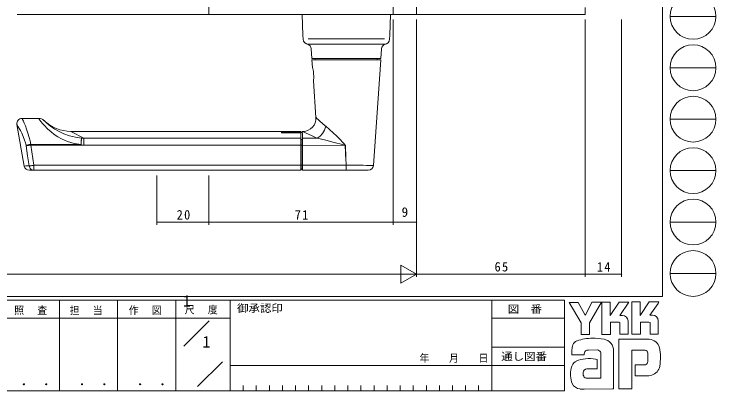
# Model space of a CAD drawing. Units: millimetres on the paper. Extents: x -420 to 373, y -297 to 267.
# Drawn here: x 102.4 to 372.9, y -297 to -151.9 of the extents above; entities that cross this region are included whole.
import ezdxf
from ezdxf.enums import TextEntityAlignment as Align

# ---------------------------------------------------------------- set-up
doc = ezdxf.new("R2010")
doc.units = ezdxf.units.MM
for name, color, linetype, lineweight in [('0-1_YKK_ZWAK', 7, 'Continuous', 9), ('0-3_YKK_12', 2, 'Continuous', 9), ('0-4_YKK_D', 6, 'Continuous', 9), ('0-6_YKK_13', 4, 'Continuous', 9), ('0-7_YKK_11', 7, 'Continuous', 9)]:
    doc.layers.add(name, color=color, linetype=linetype, lineweight=lineweight)
doc.layers.add('0-2_USER1', color=3, linetype='Continuous')
doc.styles.add('ＭＳ ゴシック', font='')
doc.styles.get('ＭＳ ゴシック').set_extended_font_data('MS Gothic')

msp = doc.modelspace()

# ---------------------------------------------------------------- linework, layer by layer
at = {"layer": '0-1_YKK_ZWAK'}
for p, q in [((352.3, 264.4), (352.3, -260.6)), ((355.276, -152.8), (372.916, -152.8)), ((355.276, -172.596), (372.916, -172.596)), ((355.276, -192.392), (372.916, -192.392)), ((355.276, -212.188), (372.916, -212.188)), ((355.276, -231.984), (372.916, -231.984)), ((355.276, -251.78), (372.916, -251.78)), ((352.3, -260.6), (-417.7, -260.6)), ((314.5, -262), (-417.7, -262)), ((119.9, -262), (119.9, -297)), ((142.3, -262), (142.3, -297)), ((164.7, -262), (164.7, -297)), ((185.7, -262), (185.7, -297)), ((286.5, -262), (286.5, -297)), ((314.5, -262), (314.5, -297)), ((316.337, -262.906), (319.851, -262.906)), ((320.932, -270.799), (316.337, -262.906)), ((325.136, -262.798), (322.581, -267.771)), ((328.96, -275.231), (328.96, -262.825)), ((340.474, -262.717), (343.745, -262.717)), ((340.474, -275.123), (340.474, -262.717)), ((347.178, -262.717), (350.962, -262.717)), ((350.583, -263.365), (347.461, -267.825)), ((350.962, -262.717), (350.583, -263.365)), ((165.684, -268.999), (97.5, -268.999)), ((165.684, -268.999), (185.7, -268.999)), ((167.87, -279.736), (177.564, -270.043)), ((286.5, -269), (314.5, -269)), ((336.879, -267.906), (335.84, -267.906)), ((339.042, -270.069), (339.042, -275.15)), ((348.501, -267.825), (347.461, -267.825)), ((350.664, -270.069), (350.664, -275.096)), ((335.474, -270.582), (332.284, -270.582)), ((343.88, -270.555), (343.88, -275.123)), ((347.069, -270.555), (343.88, -270.555)), ((347.502, -270.717), (347.069, -270.555)), ((347.502, -275.096), (347.502, -270.717)), ((343.88, -275.123), (340.474, -275.123)), ((347.502, -275.046), (347.553, -275.096)), ((350.664, -275.096), (347.502, -275.096)), ((347.124, -277.096), (335.528, -277.096)), ((335.528, -277.096), (335.528, -296.206)), ((286.5, -280.199), (314.5, -280.199)), ((317.418, -283.07), (317.418, -281.141)), ((327.446, -281.205), (323.748, -281.275)), ((340.555, -281.259), (345.204, -281.259)), ((340.555, -296.206), (340.555, -281.259)), ((322.067, -283.07), (317.418, -283.07)), ((328.527, -292.071), (328.527, -282.34)), ((333.42, -281.583), (333.42, -296.179)), ((346.673, -282.756), (346.691, -285.391)), ((173.172, -295.345), (182.696, -285.821)), ((185.7, -287.2), (286.5, -287.2)), ((314.5, -287.199), (286.5, -287.199)), ((327.176, -288.53), (323.181, -288.535)), ((341.772, -286.989), (341.772, -291.125)), ((345.313, -286.989), (341.772, -286.989)), ((322.905, -292.071), (328.527, -292.071)), ((328.095, -292.071), (328.446, -292.071)), ((328.527, -292.07), (328.528, -292.071)), ((341.772, -291.125), (347.097, -291.125)), ((347.097, -291.125), (348.178, -290.882)), ((-417.7, -297), (314.5, -297)), ((190.74, -294.9), (190.74, -297)), ((195.78, -294.9), (195.78, -297)), ((200.82, -294.9), (200.82, -297)), ((205.86, -294.9), (205.86, -297)), ((210.9, -294.9), (210.9, -297)), ((215.94, -294.9), (215.94, -297)), ((220.98, -294.9), (220.98, -297)), ((226.02, -294.9), (226.02, -297)), ((231.06, -294.9), (231.06, -297)), ((236.1, -294.9), (236.1, -297)), ((241.14, -294.9), (241.14, -297)), ((246.18, -294.9), (246.18, -297)), ((251.22, -294.9), (251.22, -297)), ((256.26, -294.9), (256.26, -297)), ((261.3, -294.9), (261.3, -297)), ((266.34, -294.9), (266.34, -297)), ((271.38, -294.9), (271.38, -297)), ((276.42, -294.9), (276.42, -297)), ((281.46, -294.9), (281.46, -297)), ((322.067, -296.26), (320.58, -296.26)), ((333.095, -296.233), (322.067, -296.26)), ((333.42, -296.179), (333.095, -296.233))]:
    msp.add_line(p, q, dxfattribs=at)
for points in [[(319.851, -262.906), (322.364, -267.609), (322.581, -267.771)], [(325.136, -262.798), (328.762, -262.798), (324.229, -270.826)], [(328.96, -262.825), (332.176, -262.825), (332.176, -267.923), (335.555, -262.771)], [(335.555, -262.771), (339.38, -262.771), (335.84, -267.906)], [(343.745, -262.717), (343.745, -267.908), (347.178, -262.717)], [(324.229, -270.826), (324.229, -275.258), (320.932, -275.258), (320.932, -270.799)], [(332.284, -270.582), (332.284, -275.231), (328.96, -275.231)], [(339.042, -275.15), (335.906, -275.15), (335.906, -270.744), (335.474, -270.582)], [(326.473, -284.773), (327.176, -284.935), (327.176, -288.53)], [(335.528, -296.206), (339.772, -296.206), (340.555, -296.206)]]:
    msp.add_lwpolyline(points, dxfattribs=at)
for centre in [(364.096, -152.8), (364.096, -172.596), (364.096, -192.392), (364.096, -212.188), (364.096, -231.984), (364.096, -251.78)]:
    msp.add_circle(centre, 8.82, dxfattribs=at)
for centre, radius, start, end in [((336.879, -270.069), 2.163, 0.00165, 89.99603), ((348.501, -269.988), 2.163, 0.00165, 89.99603), ((320.106, -280.055), 2.444, 109.02126, 161.51263), ((325.222, -294.401), 17.68, 89.89165, 109.30847), ((325.741, -297.463), 20.748, 78.78009, 91.46938), ((329.03, -281.496), 4.449, 40.66422, 80.31693), ((328.809, -281.485), 4.612, 358.78058, 38.76563), ((346.972, -281.44), 4.341, 14.44571, 87.08746), ((322.459, -281.166), 5.037, 158.41083, 179.71774), ((323.615, -282.971), 1.701, 85.50551, 126.78038), ((326.956, -282.754), 1.625, 14.75519, 72.44994), ((345.365, -282.479), 1.229, 16.43123, 96.91661), ((330.666, -284.187), 20.86, 350.99026, 10.67624), ((324.175, -283.007), 2.109, 138.46381, 181.71359), ((343.031, -283.208), 3.673, 4.93422, 17.03551), ((320.927, -288.927), 3.908, 121.8271, 169.08475), ((324.02, -297.854), 13.309, 79.38097, 112.05824), ((345.314, -285.684), 1.306, 269.95467, 342.90144), ((343.01, -285.041), 3.697, 343.6902, 354.75362), ((327.949, -290.395), 11.082, 168.76372, 199.80078), ((323.19, -289.979), 1.445, 90.33952, 178.03638), ((347.035, -286.745), 4.291, 285.4429, 349.90448), ((324.082, -290.328), 2.369, 171.08202, 216.71922), ((323.15, -290.565), 1.526, 230.97279, 260.7549), ((320.94, -292.443), 3.823, 207.31435, 263.59464)]:
    msp.add_arc(centre, radius, start, end, dxfattribs=at)
at = {"layer": '0-3_YKK_12'}
for p, q in [((103.631, -152.073), (177.986, -152.073)), ((257.986, -152.073), (247.986, -152.073))]:
    msp.add_line(p, q, dxfattribs=at)
at = {"layer": '0-4_YKK_D'}
for p, q in [((248.486, -154.073), (248.486, -233.07)), ((248.486, -154.073), (248.486, -233.07)), ((257.486, -154.073), (257.486, -233.07)), ((257.486, -154.073), (257.486, -253.07)), ((257.486, -154.073), (257.486, -253.07)), ((322.486, -154.073), (322.486, -253.07)), ((322.486, -154.073), (322.486, -253.07)), ((336.486, -154.073), (336.486, -253.07)), ((157.486, -214.07), (157.486, -233.07)), ((177.486, -214.07), (177.486, -233.07)), ((177.486, -214.07), (177.486, -233.07)), ((177.486, -232.07), (157.486, -232.07)), ((248.486, -232.07), (177.486, -232.07)), ((257.486, -232.07), (248.486, -232.07)), ((257.486, -252.07), (251.424, -248.57)), ((251.424, -248.57), (251.424, -255.57)), ((250.486, -252.07), (-46.514, -252.07)), ((257.486, -252.07), (245.361, -252.07)), ((257.486, -252.07), (251.424, -255.57)), ((257.486, -252.07), (322.486, -252.07)), ((322.486, -252.07), (336.486, -252.07))]:
    msp.add_line(p, q, dxfattribs=at)
for centre, start, end in [((157.486, -232.07), 0, 180), ((157.486, -232.07), 180, 0), ((177.486, -232.07), 0, 180), ((177.486, -232.07), 0, 180), ((177.486, -232.07), 180, 0), ((177.486, -232.07), 180, 0), ((248.486, -232.07), 0, 180), ((248.486, -232.07), 0, 180), ((248.486, -232.07), 180, 0), ((248.486, -232.07), 180, 0), ((257.486, -232.07), 0, 180), ((257.486, -232.07), 180, 0), ((322.486, -252.07), 0, 180), ((322.486, -252.07), 0, 180), ((322.486, -252.07), 180, 0), ((322.486, -252.07), 180, 0), ((336.486, -252.07), 0, 180), ((336.486, -252.07), 180, 0)]:
    msp.add_arc(centre, 0.106, start, end, dxfattribs=at)
at = {"layer": '0-6_YKK_13'}
for p, q in [((213.487, -152.07), (216.485, -152.07)), ((213.487, -152.07), (213.767, -160.078)), ((225.987, -152.07), (216.485, -152.07)), ((234.987, -152.07), (225.987, -152.07)), ((244.489, -152.07), (234.987, -152.07)), ((244.489, -152.07), (247.487, -152.07)), ((247.208, -160.078), (247.487, -152.07)), ((213.767, -160.078), (213.821, -161.64)), ((245.225, -161.51), (215.749, -161.51)), ((247.208, -160.078), (247.153, -161.64)), ((245.154, -163.57), (215.82, -163.57)), ((217.237, -169.07), (216.977, -165.342)), ((243.998, -165.342), (243.737, -169.07)), ((217.237, -169.07), (243.737, -169.07)), ((217.237, -169.57), (217.445, -172.554)), ((218.655, -169.07), (218.637, -169.57)), ((240.912, -210.209), (243.737, -169.57)), ((242.337, -169.57), (242.32, -169.07)), ((217.628, -173.303), (217.57, -173.047)), ((217.795, -177.597), (218.777, -191.724)), ((103.518, -194.418), (106.339, -210.418)), ((111.867, -192.07), (105.487, -192.07)), ((129.306, -199.743), (124.317, -197.07)), ((126.489, -197.07), (124.317, -197.07)), ((205.487, -197.07), (130.485, -197.07)), ((205.487, -197.07), (205.487, -197.186)), ((209.487, -197.186), (205.487, -197.186)), ((205.487, -197.428), (205.487, -197.666)), ((205.487, -197.428), (212.987, -197.428)), ((209.487, -197.07), (209.487, -197.186)), ((212.987, -197.07), (209.487, -197.07)), ((212.987, -197.07), (212.987, -197.428)), ((212.987, -197.428), (212.987, -197.666)), ((213.79, -197.07), (213.487, -197.07)), ((128.375, -199.659), (128.84, -199.705)), ((128.84, -199.705), (129.306, -199.743)), ((129.306, -199.743), (212.987, -199.743)), ((129.306, -199.743), (129.306, -202.384)), ((212.987, -197.666), (205.487, -197.666)), ((212.987, -197.666), (212.987, -199.743)), ((212.987, -199.743), (212.987, -202.384)), ((213.066, -200.165), (213.566, -200.165)), ((213.487, -197.57), (213.099, -197.57)), ((219.236, -199.731), (213.568, -199.742)), ((219.236, -199.731), (219.237, -199.731)), ((107.05, -202.609), (107.033, -202.514)), ((107.658, -206.441), (107.05, -202.609)), ((108.825, -202.077), (108.842, -202.363)), ((128.268, -202.077), (108.825, -202.077)), ((128.268, -202.077), (128.268, -202.363)), ((129.306, -202.384), (128.268, -202.363)), ((212.987, -202.384), (129.306, -202.384)), ((213.029, -200.353), (212.987, -200.27)), ((212.987, -200.353), (213.029, -200.353)), ((212.987, -201.531), (213.051, -201.531)), ((212.987, -202.384), (212.987, -212.07)), ((213.076, -202.366), (213.576, -202.366)), ((213.573, -210.05), (213.576, -202.366)), ((230.01, -202.484), (213.58, -202.384)), ((230.092, -202.48), (230.01, -202.484)), ((213.058, -202.885), (212.987, -202.885)), ((213.056, -208.01), (213.058, -202.885)), ((108.286, -210.388), (107.658, -206.441)), ((212.987, -208.01), (213.056, -208.01)), ((110.09, -210.14), (110.09, -212.07)), ((213.044, -209.458), (212.987, -209.458)), ((212.987, -209.57), (213.044, -209.458)), ((212.987, -209.57), (212.987, -211.57)), ((213.073, -210.05), (213.573, -210.05)), ((230.395, -210.135), (230.403, -210.135)), ((230.403, -210.135), (230.412, -210.135)), ((110.09, -212.07), (108.308, -212.07)), ((212.987, -212.07), (110.09, -212.07)), ((213.487, -211.57), (212.987, -211.57)), ((213.56, -211.497), (213.06, -211.497)), ((213.487, -211.57), (213.56, -211.497)), ((213.487, -211.57), (213.487, -212.07)), ((213.487, -212.07), (238.916, -212.07)), ((238.916, -212.07), (238.882, -212.063))]:
    msp.add_line(p, q, dxfattribs=at)
for points in [[(243.737, -169.57), (230.487, -169.57), (217.237, -169.57)], [(217.451, -172.554), (217.456, -172.571), (217.529, -172.863), (217.646, -173.394), (217.773, -174.127), (217.868, -174.977), (217.906, -175.825), (217.891, -176.576), (217.849, -177.166), (217.809, -177.529), (217.8, -177.597)], [(218.801, -191.746), (218.843, -191.788), (219.122, -192.063), (219.618, -192.542), (220.289, -193.17), (221.231, -194.009), (222.335, -194.922), (222.61, -195.136), (224.005, -196.3), (225.439, -197.63), (226.747, -198.908), (228.061, -200.233), (229.049, -201.247), (229.595, -201.818), (230.043, -202.342), (230.08, -202.419), (230.092, -202.48)], [(107.033, -202.514), (106.779, -201.449), (106.472, -200.426), (105.953, -199.02), (105.397, -197.765), (104.897, -196.77), (104.436, -195.931), (104.06, -195.29), (103.769, -194.816), (103.582, -194.519), (103.518, -194.418)], [(105.487, -192.07), (105.548, -192.196), (105.723, -192.564), (105.997, -193.153), (106.35, -193.946), (106.787, -194.99), (107.257, -196.215), (107.788, -197.779), (108.281, -199.503), (108.577, -200.77), (108.825, -202.077)], [(128.268, -202.077), (125.593, -201.719), (122.999, -200.982), (120.676, -199.961), (119.256, -199.149), (117.917, -198.241), (116.68, -197.271), (115.334, -196.056), (114.174, -194.868), (113.416, -194.015), (112.797, -193.272), (112.381, -192.747), (112.084, -192.36), (111.909, -192.127), (111.879, -192.086)], [(113.952, -192.914), (113.979, -192.94), (114.131, -193.086), (114.392, -193.33), (114.754, -193.659), (115.298, -194.132), (115.742, -194.495)], [(115.742, -194.495), (115.954, -194.668), (116.979, -195.433), (118.139, -196.203), (119.822, -197.152), (121.636, -197.98), (123.813, -198.741), (126.072, -199.301), (128.375, -199.659)], [(128.487, -197.192), (128.1, -197.188), (127.723, -197.174), (127.074, -197.131), (126.643, -197.088), (126.489, -197.07)], [(127.074, -197.131), (127.723, -197.174), (128.101, -197.188), (128.488, -197.192)], [(130.485, -197.07), (130.485, -197.07), (130.331, -197.088), (130.061, -197.118), (129.899, -197.131), (129.251, -197.174), (128.874, -197.188), (128.487, -197.192)], [(213.568, -199.742), (213.549, -198.601), (213.529, -197.752), (213.509, -197.245), (213.487, -197.07), (213.487, -197.57)], [(219.237, -199.731), (218.843, -199.563), (217.285, -198.857), (215.929, -198.195), (214.982, -197.708), (214.277, -197.334), (213.931, -197.147), (213.792, -197.071), (213.794, -197.073)], [(222.61, -195.136), (222.101, -196.556), (221.316, -197.874), (220.331, -198.967), (219.237, -199.731)], [(128.375, -199.659), (128.365, -199.863), (128.354, -200.103), (128.342, -200.376), (128.329, -200.679), (128.314, -201.005), (128.299, -201.35), (128.284, -201.71), (128.268, -202.077)], [(213.076, -202.366), (213.075, -201.847), (213.074, -201.347), (213.072, -200.887), (213.069, -200.487), (213.066, -200.165)], [(213.566, -200.165), (213.554, -199.387), (213.541, -198.741), (213.528, -198.232), (213.515, -197.866), (213.501, -197.644), (213.487, -197.57)], [(213.576, -202.366), (213.575, -201.847), (213.574, -201.347), (213.572, -200.887), (213.569, -200.487), (213.566, -200.165)], [(213.58, -202.384), (213.58, -202.038), (213.578, -201.062), (213.573, -200.223), (213.568, -199.742)], [(230.01, -202.484), (230.007, -202.476), (229.999, -202.466), (229.962, -202.443), (229.768, -202.373), (228.978, -202.151), (225.81, -201.311), (222.516, -200.473), (220.866, -200.082), (219.236, -199.731)], [(108.825, -202.077), (108.543, -202.136), (108.267, -202.196), (108.003, -202.256), (107.756, -202.314), (107.531, -202.371), (107.333, -202.424), (107.166, -202.472), (107.033, -202.514)], [(108.842, -202.363), (108.562, -202.407), (108.288, -202.449), (108.025, -202.487), (107.779, -202.522), (107.554, -202.552), (107.355, -202.577), (107.186, -202.596), (107.05, -202.609)], [(128.268, -202.363), (108.842, -202.363), (110.09, -210.14), (212.987, -210.14)], [(212.987, -211.57), (213.06, -211.497), (213.063, -211.467), (213.065, -211.384), (213.067, -211.251), (213.069, -211.072), (213.071, -210.854), (213.072, -210.604), (213.073, -210.333), (213.073, -210.05), (213.076, -202.366)], [(213.051, -201.531), (213.044, -201.082), (213.036, -200.689), (213.029, -200.353)], [(213.051, -201.531), (213.053, -201.686), (213.055, -201.879), (213.056, -202.103), (213.057, -202.351), (213.058, -202.614), (213.058, -202.885)], [(213.578, -210.067), (213.578, -209.649), (213.579, -207.228), (213.579, -204.806), (213.58, -202.384)], [(213.056, -208.01), (213.056, -208.292), (213.055, -208.562), (213.054, -208.81), (213.053, -209.028), (213.051, -209.207), (213.048, -209.341), (213.046, -209.426), (213.044, -209.458)], [(106.339, -210.418), (106.479, -210.416), (106.903, -210.409), (107.49, -210.4), (108.286, -210.388)], [(108.286, -210.388), (108.42, -210.376), (108.589, -210.357), (108.788, -210.332), (109.015, -210.301), (109.264, -210.266), (109.529, -210.227), (109.806, -210.185), (110.09, -210.14)], [(108.286, -210.388), (108.365, -210.73), (108.498, -211.051), (108.68, -211.342), (108.905, -211.593), (109.168, -211.797), (109.459, -211.947), (109.769, -212.039), (110.09, -212.07)], [(213.487, -212.07), (213.56, -211.997), (213.566, -211.879), (213.571, -211.548), (213.575, -211.042), (213.577, -210.419), (213.578, -210.067)], [(213.573, -210.05), (213.573, -210.333), (213.572, -210.604), (213.571, -210.854), (213.569, -211.072), (213.567, -211.251), (213.565, -211.384), (213.563, -211.467), (213.56, -211.497)], [(213.578, -210.067), (217.578, -210.083), (223.986, -210.109), (225.529, -210.115), (230.395, -210.135)], [(230.395, -210.135), (230.395, -210.503), (230.396, -210.853), (230.397, -211.173), (230.398, -211.453), (230.399, -211.682), (230.4, -211.853), (230.402, -211.959), (230.403, -211.997)], [(230.412, -210.135), (230.412, -210.503), (230.413, -210.853), (230.414, -211.174), (230.416, -211.453), (230.418, -211.682), (230.421, -211.853), (230.423, -211.959), (230.426, -211.997)], [(230.412, -210.135), (232.163, -210.136), (233.866, -210.139), (235.473, -210.144), (236.94, -210.151), (238.222, -210.16), (239.286, -210.17), (240.099, -210.18), (240.64, -210.192), (240.844, -210.201), (240.912, -210.209)], [(230.426, -211.997), (230.403, -211.997), (225.537, -211.997), (220.671, -211.997), (215.805, -211.997), (213.56, -211.997)], [(238.882, -212.063), (238.846, -212.061), (238.631, -212.051), (238.275, -212.042), (237.784, -212.033), (237.167, -212.025), (236.434, -212.018), (235.598, -212.012), (234.673, -212.006), (233.676, -212.002), (232.623, -211.999), (231.534, -211.997), (230.426, -211.997)]]:
    msp.add_lwpolyline(points, dxfattribs=at)
for centre, radius, start, end in [((215.82, -161.57), 2, 181.99998, 270), ((245.154, -161.57), 2, 270, 357.99998), ((214.981, -165.481), 2, 3.99998, 77.89502), ((245.993, -165.481), 2, 102.10497, 176), ((213.79, -192.07), 5, 270, 3.97734), ((105.487, -194.07), 2, 90, 189.99998), ((111.867, -195.07), 3, 46.23825, 90), ((124.317, -182.07), 15, 226.23825, 270.03386), ((-1167.204, -150.053), 1296.528, 357.68771, 357.80731), ((-1537.476, -295.227), 1769.918, 2.75566, 3.00365), ((-1584.46, -282.08), 1816.297, 2.27013, 2.51184), ((108.308, -210.07), 2, 189.99998, 270), ((238.916, -210.07), 2, 270.00114, 356.02303)]:
    msp.add_arc(centre, radius, start, end, dxfattribs=at)
at = {"layer": '0-7_YKK_11'}
for points in [[(248.486, -140.573), (248.486, -152.073), (177.486, -152.073), (177.486, -148.073)], [(322.486, -149.395), (322.486, -152.073), (257.486, -152.073), (257.486, -144.073)]]:
    msp.add_lwpolyline(points, dxfattribs=at)

# ---------------------------------------------------------------- texts
at = {"layer": '0-1_YKK_ZWAK', "style": 'ＭＳ ゴシック', "width": 1.1}
for s, p in [('御承認印', (188.367, -267.533)), ('図\u3000番', (292.698, -267.862)), ('通し図番', (290.179, -286.085))]:
    msp.add_text(s, height=2.933, dxfattribs=at).set_placement(p, align=Align.BOTTOM_LEFT)
at = {"layer": '0-1_YKK_ZWAK', "color": 3, "style": 'ＭＳ ゴシック', "width": 1.15}
for p in [(101.955, -295.946), (124.355, -295.946), (146.755, -295.946)]:
    msp.add_text(' ． ．', height=3.666, dxfattribs=at).set_placement(p, align=Align.BOTTOM_LEFT)
at = {"layer": '0-1_YKK_ZWAK', "char_height": 2.933, "attachment_point": 7, "style": 'ＭＳ ゴシック'}
for s, insert in [('\\T1.17;\\W0.95;照\\~\\~査', (102.489, -267.78)), ('\\T1.17;\\W0.95;担\\~\\~当', (123.855, -267.78)), ('\\T1.17;\\W0.95;作\\~\\~図', (146.62, -267.762)), ('\\T1.17;\\W0.95;尺\\~\\~度', (168.212, -267.537)), ('\\T1.2;\\W0.95;年\\~\\~\\~月\\~\\~\\~日', (258.676, -286.169))]:
    msp.add_mtext(s, dxfattribs=dict(at, insert=insert))
at = {"layer": '0-2_USER1', "style": 'ＭＳ ゴシック'}
for p in [(167.5, -265.842), (175.033, -281.599)]:
    msp.add_text('1', height=4.399, dxfattribs=at).set_placement(p, align=Align.BOTTOM_LEFT)
at = {"layer": '0-4_YKK_D', "color": 3, "style": 'ＭＳ ゴシック'}
msp.add_text('9', height=3.666, dxfattribs=at).set_placement((251.786, -231.07), align=Align.BOTTOM_LEFT)
at = {"layer": '0-4_YKK_D', "color": 3, "char_height": 3.666, "attachment_point": 7, "style": 'ＭＳ ゴシック'}
for s, insert in [('\\T1.21;\\W0.95;20', (165.086, -231.07)), ('\\T1.21;\\W0.95;71', (210.586, -231.07)), ('\\T1.21;\\W0.95;65', (287.586, -251.07)), ('\\T1.21;\\W0.95;14', (327.048, -251.07))]:
    msp.add_mtext(s, dxfattribs=dict(at, insert=insert))

doc.saveas('drawing.dxf')
